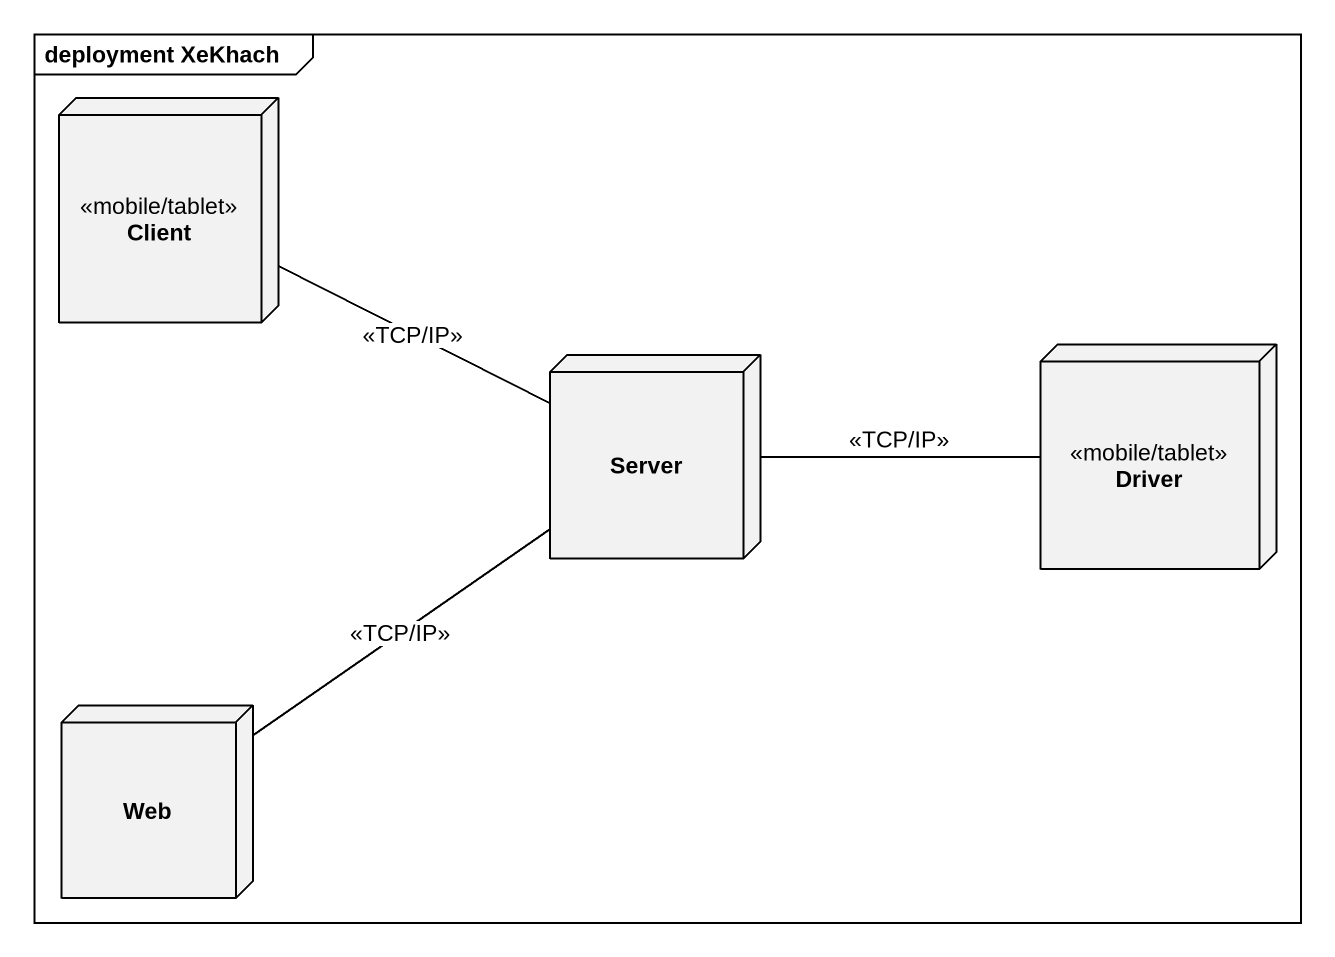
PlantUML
@startuml
mainframe deployment XeKhach
node Client <<mobile/tablet>>
node Server
node Driver <<mobile/tablet>>
node Web
Client -right- Server : <<TCP/IP>>
Server -right- Driver : <<TCP/IP>>
Server -- Web : <<TCP/IP>>
@enduml
